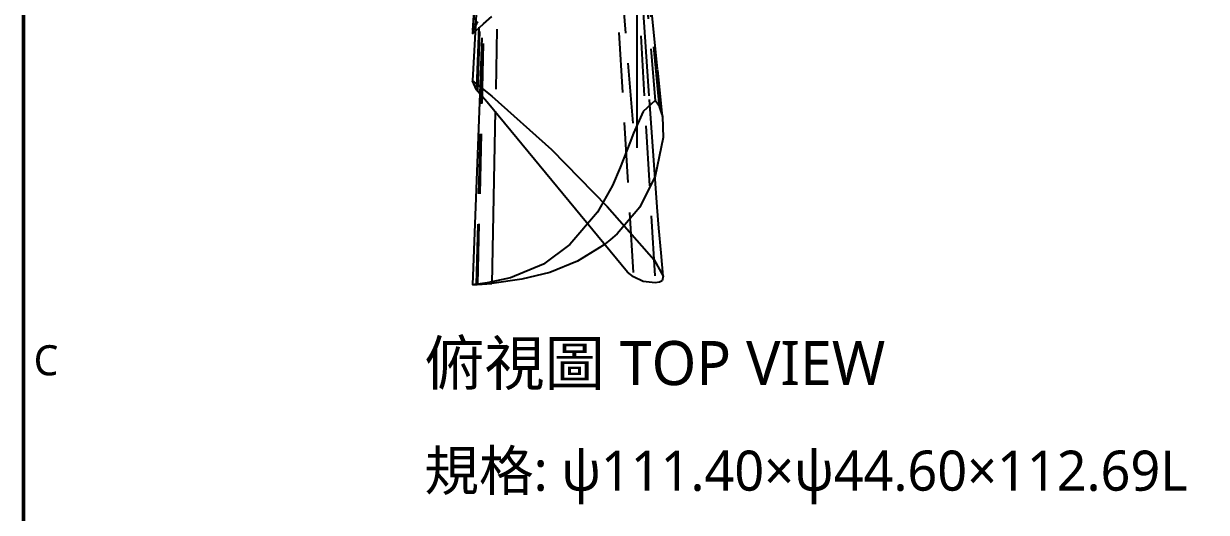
# Model space of a CAD drawing. Header units: metres. Extents: x 6 to 410, y 10 to 287.
# Drawn here: x 10 to 69, y 175.3 to 199.7 of the extents above; entities that cross this region are included whole.
import ezdxf

# ---------------------------------------------------------------- set-up
doc = ezdxf.new("R2010")
doc.units = ezdxf.units.M
doc.linetypes.add('CENTER2', pattern=[12.5, 8, -1.5, 1.5, -1.5])
doc.linetypes.add('DASHED', pattern=[4.5, 3, -1.5])
for name, color, linetype in [('BORDER', 7, 'Continuous'), ('HIDDEN', 9, 'DASHED'), ('TEXT', 7, 'Continuous'), ('VISIBLE', 3, 'Continuous')]:
    doc.layers.add(name, color=color, linetype=linetype)
doc.styles.add('CHINESE', font='msjh.ttc')

msp = doc.modelspace()

# ---------------------------------------------------------------- linework, layer by layer
at = {"layer": 'BORDER', "lineweight": 50}
msp.add_lwpolyline([(10, 10), (410, 10), (410, 287), (10, 287)], close=True, dxfattribs=at)
at = {"layer": 'CENTER2', "color": 3, "linetype": 'CENTER2'}
msp.add_line((40.628, 193.474), (40.628, 262.895), dxfattribs=at)
at = {"layer": 'HIDDEN'}
for p, q in [((33.05, 208.484), (32.599, 196.362)), ((32.676, 196.278), (33.058, 208.424)), ((40.536, 207.372), (41.52, 195.836)), ((41.732, 195.525), (40.622, 207.336)), ((39.441, 206.662), (40.438, 194.201)), ((33.715, 203.893), (33.54, 195.303)), ((39.442, 203.719), (40.438, 187.042)), ((32.599, 186.67), (33.05, 203.445)), ((32.676, 186.678), (33.058, 203.441)), ((33.036, 203.447), (32.766, 196.179)), ((40.536, 203.551), (41.52, 186.729))]:
    msp.add_line(p, q, dxfattribs=at)
for points in [[(32.865, 205.699), (32.762, 204.223), (32.65, 202.61), (32.613, 202.072), (32.412, 199.192)], [(32.599, 199.664), (32.417, 199.323)], [(32.538, 199.277), (32.956, 199.65), (33.364, 200.027)], [(32.676, 199.759), (32.599, 199.664)], [(32.412, 199.191), (32.41, 199.165)], [(32.414, 199.227), (32.412, 199.191)], [(41.52, 195.836), (40.922, 195.288)], [(41.732, 195.525), (41.52, 195.836)], [(41.875, 195.132), (41.732, 195.525)], [(40.922, 195.288), (40.438, 194.201)], [(41.875, 195.132), (41.887, 195.038)], [(40.438, 194.201), (40.25, 193.716), (39.774, 192.485), (39.392, 191.589), (38.644, 190.259), (37.258, 188.653), (35.942, 187.663), (34.296, 186.986), (33.142, 186.74)], [(41.515, 192.049), (40.763, 190.503), (39.62, 189.175), (39.272, 188.873), (38.947, 188.618)], [(32.599, 186.67), (32.41, 186.633)], [(32.676, 186.678), (32.599, 186.67)], [(33.142, 186.74), (32.676, 186.678)]]:
    msp.add_lwpolyline(points, dxfattribs=at)
at = {"layer": 'VISIBLE'}
for p, q in [((33.036, 208.787), (32.41, 196.817)), ((32.738, 203.874), (32.41, 199.165)), ((32.766, 196.179), (32.41, 186.633)), ((33.54, 195.303), (33.364, 186.704))]:
    msp.add_line(p, q, dxfattribs=at)
for points in [[(32.417, 199.326), (32.575, 201.6), (32.734, 203.876)], [(41.229, 196.059), (40.887, 200.976)], [(41.643, 197.4), (41.337, 200.41)], [(32.41, 199.165), (32.538, 199.277)], [(32.417, 199.323), (32.414, 199.227)], [(41.887, 195.038), (41.647, 197.357)], [(32.41, 196.817), (33.364, 196.042)], [(32.599, 196.362), (32.41, 196.817)], [(32.676, 196.278), (32.599, 196.362)], [(33.142, 195.756), (32.676, 196.278)], [(33.364, 196.042), (36.347, 193.388), (39.133, 190.538), (41.477, 187.887), (41.919, 187.062)], [(40.438, 187.042), (40.135, 187.274), (33.142, 195.756)], [(41.919, 187.062), (41.814, 188.24), (41.709, 189.465), (41.629, 190.503), (41.541, 191.695), (41.441, 193.065), (41.241, 195.886)], [(41.887, 195.038), (41.914, 193.986), (41.515, 192.049)], [(38.947, 188.618), (37.643, 187.815), (36.267, 187.257), (34.87, 186.912), (33.364, 186.704)], [(32.41, 186.633), (33.364, 186.704)], [(40.922, 186.811), (40.438, 187.042)], [(41.52, 186.729), (40.922, 186.811)], [(41.732, 186.773), (41.52, 186.729)], [(41.875, 186.839), (41.732, 186.773)], [(41.919, 187.062), (41.875, 186.839)]]:
    msp.add_lwpolyline(points, dxfattribs=at)

# ---------------------------------------------------------------- texts
at = {"layer": 'BORDER', "style": 'CHINESE'}
msp.add_text('C', height=1.5, dxfattribs=at).set_placement((10.5, 182.125))
at = {"layer": 'TEXT', "style": 'CHINESE'}
for s, height, p in [('俯視圖 TOP VIEW', 2.2, (30, 181.633)), ('規格: ψ111.40×ψ44.60×112.69L', 2, (30, 176.367))]:
    msp.add_text(s, height=height, dxfattribs=at).set_placement(p)

doc.saveas('drawing.dxf')
